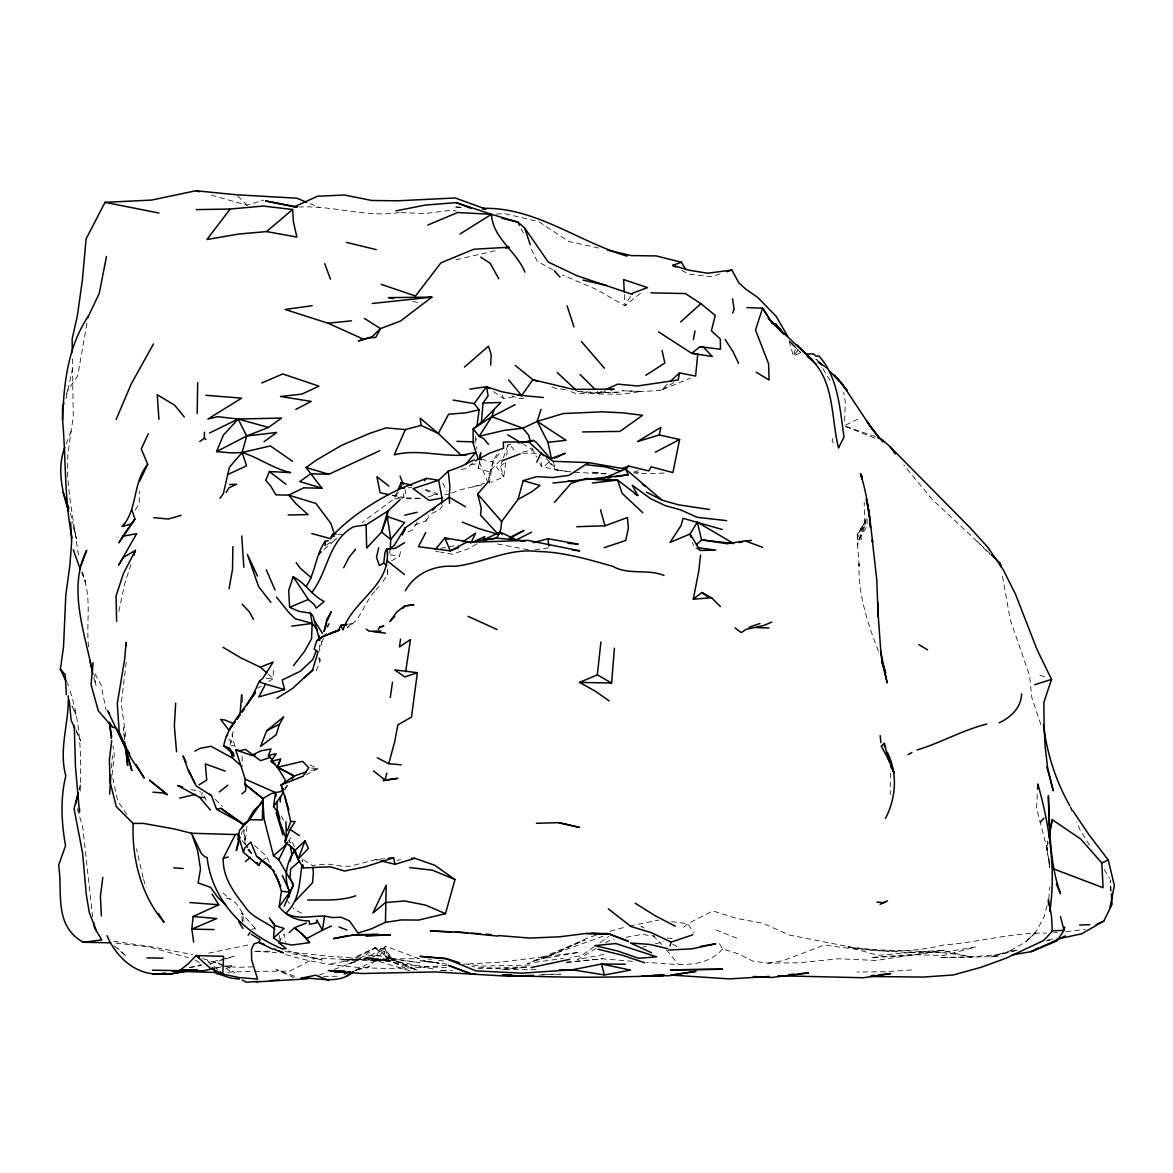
<?xml version="1.0" encoding="UTF-8"?>
<svg xmlns="http://www.w3.org/2000/svg" width="1173" height="1173" viewBox="0 0 1173 1173"><rect width="100%" height="100%" fill="white"/><g stroke="black" fill="none" stroke-linecap="round" stroke-linejoin="round"><path stroke-width="0.75" stroke-dasharray="5 3.75" d="M72.374 358.659L73.269 416.576L67.873 454.112L67.506 475.769L69.779 497.997L79.002 558.421M878.46 651.176C867.609 623.406 857.976 593.875 859.017 563.861L859.34 567.937L857.58 545.474L864.648 526.398L864.222 502.117M890.351 773.022L890.234 794.546M1110.274 890.894L1110.42 879.955L1111.242 892.11M243.046 921.45L243.178 914.412C239.175 907.477 234.204 897.653 224.791 898.239M80.189 791.203C81.465 756.174 80.746 721.043 68.899 687.539M867.228 518.965L866.979 526.266L858.724 539.888L857.228 534.14L865.85 520.959L864.648 526.398L857.228 534.14L857.58 545.474L857.126 539.14L858.9 532.571L865.747 520.475L864.648 526.398M500.431 460.271L489.097 471.854L489.508 483.056L492.748 461.869L497.631 452.719M1037.284 794.341L1036.58 808.153L1048.442 854.032M111.391 768.095L112.461 755.705M1047.665 840.924L1046.888 849.443L1049.776 867.448L1046.331 844.135L1046.888 849.443L1048.149 842.449M1048.779 899.09L1049.894 886.949M246.931 826.422L245.128 843.402L247.972 847.815M844.619 420.887L845.293 401.709L843.68 392.061M112.065 774.986L114.28 754.65L112.989 745.808M126.244 662.159L121.274 703.595L126.229 740.207M319.144 649.901L319.804 644.754L323.645 638.655M475.138 440.124L475.608 436.547M505.695 462.514L503.789 476.825L491.091 482.367M506.633 455.359L508.07 444.626L511.516 444.171M65.996 398.717L72.491 368.747M489.097 471.854L478.159 468.232L479.288 461.385M230.084 744.796L234.057 727.627M391.679 560.723L399.524 556.251L400.931 549.169M321.974 641.323L319.672 651.176M86.949 323.235L77.755 375.653L67.125 391.547L66.201 394.817M118.854 611.485L124.573 584.286L131.097 563.934M79.134 789.561L80.438 784.224L79.075 789.488M487.733 482.074L492.748 461.869L501.399 450.945M1047.049 905.6L1044.014 916.963L1036.565 930.937L1025.539 942.212L1037.123 931.186L1025.701 941.919L1009.645 950.995L1012.196 950.101L990.525 957.007L1018.281 949.837L998.252 954.631L969.69 957.007L939.881 957.476L1002.035 956.596M858.724 539.888L867.36 515.314M478.159 468.232L479.508 463.32L467.675 465.27M832.933 438.409L832.068 441.429L834.223 443.614M390.242 549.081L388.644 554.521L390.756 551.94M241.359 834.384L242.371 831.158M414.758 525.079L426.019 520.885L427.397 516.604M481.282 459.347L492.748 461.869L503.789 476.825L500.46 466.385L502.792 459.684M503.378 458.013L508.07 444.626L512.454 447.749L515.929 453.306M316.373 670.765L320.024 660.868L319.642 656.162M66.128 444.054L71.714 429.377M396.694 492.543L393.703 499.141L362.325 522.366M284.628 789.605L286.813 785.192M476.678 438.717L474.904 441.913L477.015 448.746M858.9 532.571L866.744 518.833M630.444 296.432L624.916 305.83L596.764 289.57L562.292 274.937M356.9 969.88L368.865 966.801L372.838 963.37L378.043 952.843L385.697 946.215L364.29 959.426L380.492 954.925L385.697 946.215L429.846 962.754M278.558 942.579L284.115 933.899L285.288 942.066M417.265 522.176L412.31 529.873L406.664 532.777M201.199 795.015L202.724 792.669M382.955 581.441L387.486 574.594L387.354 567.703M135.115 510.123L139.176 504.097L139.323 490.93M398.263 492.396L393.703 499.141L404.04 497.293L402.764 490.783M426.019 520.885L429.992 515.05M284.936 789.576L288.015 785.045M374.715 591.5C364.055 602.248 361.592 619.931 347.487 627.13M442.646 505.783L439.347 510.079L427.852 515.182M797.816 350.492L793.373 355.918L788.227 337.985M347.589 627.76L349.833 625.077L353.528 623.362L348.718 624.139M375.8 590.063L378.923 586.441M355.023 970.643C366.24 964.279 379.319 957.344 392.5 958.913L385.257 948.884L374.949 947.755C361.841 956.186 345.727 962.417 329.862 963.634M548.48 462.47L544.712 466.048L541.34 466.385L539.771 463.335M667.422 384.128L660.722 390.36L641.836 391.533L622.159 390.756L641.528 391.415L621.734 394.26L599.74 393.952L577.512 391.459L599.315 392.618L620.209 392.134L575.855 393.527L567.571 390.301M323.997 549.463L337.296 538.128M683.58 927.418L687.921 923.65L712.832 910.893L736.556 918.386L762.817 923.268L789.634 935.101L850.777 947.095L879.237 950.673L909.603 952.608L943.356 952.315L975.716 946.978L943.942 955.482L910.688 954.617L870.967 957.505L909.544 955.672L944.28 950.203L875.894 960.438L838.622 958.752L799.136 962.769L767.948 963.136L753.007 961.171L738.653 953.942L722.612 948.928L719.254 943.371M472.807 463.027L466.311 468.54L459.552 469.83M500.46 466.385L505.622 462.03M366.064 955.042L374.949 947.755L384.568 951.684L392.5 958.913L385.506 956.523L366.064 955.042L357.017 959.397L345.141 961.669M640.458 293.309L624.916 305.83L624.329 293.573M722.612 948.928C703.316 971.083 672.349 963.268 646.69 962.549M594.242 946.626L581.134 955.804L570.401 957.329M600.077 942.549L608.816 936.435M263.661 859.574L266.08 857.918M257.825 688.199L260.919 686.278M268.676 681.469L273.338 678.581L273.236 667.026M326.578 544.8L336.871 538.451M476.825 543.876L469.2 548.524L452.235 554.213L440.74 552.19M596.075 948.473L577.395 959.602L606.001 954.045M605.415 942.901L610.077 940.116L613.626 939.485M673.845 382.559L660.722 390.36L690.501 378.102M251.843 929.646L254.893 927.946L256.198 930.893M355.038 970.833L358.102 969.162L354.994 970.188M306.124 774.679L318.118 768.711L307.238 763.55M845.572 425.139L857.522 419.26M357.178 956.23L374.949 947.755L392.5 958.913M601.705 391.386L596.925 393.556L605.532 391.342M799.781 353.102L793.373 355.918L795.265 349.701L797.625 349.789L794.018 345.654M226.418 968.341L233.207 965.584L226.565 965.995M318.968 975.174L327.384 971.962M334.114 969.382L357.472 960.966L347.985 964.03L362.516 958.121L380.492 954.925M451.62 493.159L460.916 489.64L483.027 484.581M473.306 486.883L484.537 483.144M720.075 273.954L711.644 276.755L688.492 274.086L680.589 269.746M603.01 936.215L527.454 963.473L563.245 958.356M210.422 963.795L224.072 959.441M225.788 958.898L234.307 956.171L208.193 962.901M428.233 496.897L437.69 493.936L422.368 488.203M211.243 195.099L247.063 205.202L263.822 200.07M633.772 472.103L638.962 470.505M595.972 935.306L588.934 937.33L542.82 958.693L532.454 961.347L584.946 939.925L542.82 958.693L579.242 952.315L500.358 962.168L463.071 964.206M610.033 931.259L626.705 926.685M216.756 968.004L221.624 966.655L216.404 967.784M642.848 947.036L646.352 946.142M655.135 943.884L663.918 941.64M189.469 967.578L201.389 964.602M495.079 250.743L454.713 260.069M311.168 770.426L318.118 768.711L308.69 767.729M356.592 969.822L368.865 966.801M1047.724 940.042L1056.536 937.989M208.721 953.136L248.969 944.764M629.622 925.996L658.83 920.072M522.703 451.957L532.865 449.919L523.451 444.244M440.769 548.348L458.335 545.064M189.513 967.681L201.712 965.423M626.045 937.271L642.012 934.412L654.622 936.171M1046.14 940.995L1049.718 940.365M767.948 963.136L782.875 960.746L824.56 944.939C864.017 951.01 904.486 954.939 943.664 944.954C978.223 942.579 1011.742 932.388 1046.565 933.151M493.554 391.621L503.437 398.497L513.363 396.914M534.903 549.858L548.993 547.806M397.002 860.278L400.638 859.765M633.625 472.998L640.341 472.074M1066.125 931.626L1085.289 929.441M566.676 962.564L602.336 958.766L632.496 961.332M384.612 858.695L375.639 859.618L350.184 866.217L342.956 866.304L326.783 863.958L312.458 865.557L302.062 858.871L302.223 861.598M566.192 962.139L602.336 958.766M502.22 969.426L527.498 967.182L501.267 969.294M408.189 487.777L411.782 487.499M911.524 969.939L884.589 971.772L857.008 972.006M399.26 212.562C365.741 217.797 333.073 205.231 299.379 207.034M374.964 961.083L396.43 959.734L419.611 962.666L388.571 958.18L374.949 947.755M446.84 965.218C392.618 970.526 337.589 970.335 285.039 954.411M664.138 473.13L635.751 473.789M227.709 972.168L252.738 971.391M1053.794 932.784L1057.416 932.608M538.979 975.086L560.591 974.147L538.803 974.484M523.964 398.307L518.671 398.512L512.337 396.005M477.763 968.707L527.439 966.743M253.163 966.816L237.694 967.329L223.251 966.2M496.223 213.985L505.006 213.721L538.744 221.653L568.758 241.447L599.095 248.148M419.993 498.466L404.186 498.862L392.178 495.417M230.978 745.735L234.6 745.647L236.477 748.315M530.079 965.012L481.56 966.127L465.446 963.942M323.367 976.347L340.815 976.215M441.62 970.394L452.338 970.394M522.747 453.233L534.697 453.115L537.85 454.259M254.512 971.376L289.878 971.068L314.804 958.224L347.047 959.294L418.805 958.664M266.183 678.595L273.338 678.581L268.148 674.02M437.734 494.346L434.127 494.346L422.001 488.408M444.919 494.346L448.511 494.332M269.922 951.244L253.529 951.2L276.476 952.535M535.973 969.66L510.504 969.587L471.781 966.625M440.505 970.364L447.749 970.452M605.913 473.892L573.978 472.264M420.11 498.276L406.532 497.88L405.14 489.669M401.005 212.621L425.33 213.501L451.121 210.216L456.282 211.008M446.532 967.637L423.365 966.699L388.571 959.763L330.727 956.42L284.321 951.567M461.224 207.269L453.995 206.917L461.092 207.416M409.304 970.584L367.794 958.106L388.659 959.939L409.436 970.306M379.172 859.941L375.639 859.618L379.158 860.469M337.809 534.272L342.765 534.815M113.634 941.274L150.701 946.626L192.768 954.587M606.089 473.76L591.177 472.03L605.503 473.819M115.966 943.077L149.514 947.095L188.369 957.696M671.557 921.641L687.921 923.65L693.566 932.975M367.794 958.106L434.538 969.118M427.837 958.854L431.415 959.338M438.585 960.306L445.74 961.274M667.232 937.931L674.446 938.943M565.533 389.744L555.254 388.263L548.847 385.814M497.572 544.008L529.61 549.961M390.198 554.77L399.524 556.251M412.779 301.564L421.459 302.971M392.149 495.226L404.04 497.293M447.104 964.162L420.33 960.804L439.332 963.253L423.864 960.35M435.813 551.325L439.098 551.911M292.737 953.693L322.062 960.027L288.045 950.907M224.014 965.306L202.665 958.488M191.067 789.341L201.052 792.2M845.792 426.429L875.908 436.811M415.271 969.485L388.439 960.834L357.017 959.397L341.299 959.895L388.439 960.834L385.506 956.523L384.568 951.684M294.628 976.288L275.992 969.558L293.91 977.564M1039.938 675.149L1046.565 677.554M416.958 970.027L385.506 956.523L415.301 969.323M225.597 965.936L228.75 967.182L234.952 973.253M715.838 929.881L737.714 938.591M845.733 426.547L875.645 438.526M309.995 203.662L319.936 207.768M301.52 913.063L294.863 909.911L292.957 907.873M700.12 550.489L693.859 547.175L692.437 542.249M552.908 269.819L537.263 261.3L530.005 246.609M644.168 928.019L641.001 926.23L643.684 928.312M672.657 944.192L677.393 946.89M195.158 960.071L199.835 962.784M217.694 962.813L221.858 965.35M817.904 362.34L825.059 367.31M818.358 362.193L823.901 366.137M226.008 968.224L232.899 973.267M653.097 935.658L661.763 944.353M818.314 362.252L825 367.516M824.179 366.196L827.727 369.026M242.312 921.655L241.594 913.137L243.178 914.412M820.338 362.882L826.701 368.073L815.88 359.246L825.469 367.779M222.899 892.946L230.099 899.017M114.045 945.673L126.464 956.332L117.505 948.165M217.709 969.616L207.621 960.658L210.539 964.895M797.259 349.466L802.244 353.938L799.927 351.724M254.585 845.513L265.978 855.806L269.35 861.994M989.924 553.436L932.095 499.302L903.782 465.065M819.854 362.633L825.044 367.384M792.787 344.363L788.388 340.126L796.291 348.249M215.187 799.253L222.518 806.35M597.277 391.518L599.74 393.952M237.679 195.95L247.063 205.202M254.893 927.946L241.594 913.137M546.046 458.291L549.829 462.206M551.09 463.511L557.38 470.021L570.606 471.898L555.562 469.786L548.847 462.074M247.738 849.985L252.723 855.161M288.441 840.498L290.86 843.02M977.182 541.193L989.733 554.36M790.998 343.19L794.766 347.223M792.493 344.056L797.625 349.789M228.706 739.034L234.6 745.647L232.078 734.283M666.396 949.925L677.979 963.825M242.312 840.586L247.518 847.874M248.559 849.325L251.682 853.709M287.62 901.011L289.408 903.533M126.992 814.517L117.784 801.115L112.828 778.461M822.816 368.718L831.554 382.853M248.925 849.281L251.77 853.695M817.185 359.876L821.862 367.281M1089.512 845.278L1080.084 830.015L1076.697 821.877M1104.16 869.457L1109.526 878.46M95.042 673.786L101.039 684.827L106.171 710.325M442.661 482.968L446.84 491.091M531.926 448.027L536.633 457.206M318.543 657.892L320.024 660.868L319.379 657.848M294.467 846.774L290.244 837.537M521.135 228.662L523.554 233.559M71.934 706.117L75.893 714.313L72.198 706.483M76.289 731.453L80.688 741.043L74.896 727.069M281.388 815.924L284.702 823.226M204.131 795.837L206.243 800.572M479.39 461.971L487.044 480.402M81.699 572.703C92.638 596.265 85.702 623.127 88.649 648.009M385.257 948.884L388.571 958.18M82.286 572.087L85.717 582.409L82.213 572.497M502.337 395.052L503.437 398.497M77.183 808.725L82.726 826.892L92.608 916.67M143.561 879.222L146.112 887.8M860.176 534.58L862.14 541.266M73.122 526.794L76.656 538.818L73.356 525.123M67.535 682.789L68.445 685.956M1040.891 724.606L1031.8 697.495L1029.586 675.545L1010.29 619.843L1002.006 573.626M553.231 461.312L555.562 469.786L557.38 470.021L541.34 466.385L541.134 458.071M143.121 877.595L136.464 848.783M93.811 677.569L95.995 685.882L94.661 675.12M70.483 513.144L72.946 523.422M279.35 935.658L280.64 942.711M289.13 838.944L289.687 842.405M302.062 858.871L302.473 861.891M124.749 739.62L123.312 727.612L124.177 736.468M243.544 829.604L245.128 843.402L244.263 829.619M387.149 570.958L387.486 574.594M1049.19 859.164L1049.864 867.844M242.151 756.336L242.181 766.907M909.603 952.608L877.888 955.35L847.874 946.89C889.119 953.092 931.333 948.063 972.153 957.256L941.523 950.247L909.603 952.608"/><path stroke-width="1.5" d="M325.112 545.709L325.141 541.281L328.279 540.782M111.699 740.618L109.412 759.649L109.983 781.57L116.274 806.569L133.136 823.446C131.772 858.357 141.009 895.292 164 922.213L158.267 913.254M197.181 413.541L197.709 382.618M199.747 441.561L204.337 438.262L204.439 432.221M232.884 546.618L232.503 569.374L229.058 588.773M253.133 754.62L261.227 750.72L271.007 748.975L268.441 755.368L270.127 757.421L260.553 760.69L245.538 749.474L240.172 750.647L235.744 749.914L245.23 779.224L244.849 784.121L262.781 798.388L262.444 819.942L249.585 819.692L239.585 830.205L237.767 839.619M411.855 485.226L401.166 482.66L401.005 488.349C375.287 500.636 350.742 516.223 331.153 537.117L334.452 535.973M609.212 700.926L595.298 691.161L579.506 682.407L611.602 683.023L614.432 648.244M79.573 808.637L79.456 812.127L75.468 766.761L74.251 725.53M293.206 576.764L308.338 599.462L314.232 604.564L316.285 608.083L324.159 601.456C311.637 595.371 305.464 582.996 293.206 576.764L288.69 590.386L289.614 607.291L299.027 611.382L310.39 613.098L312.165 623.45L311.549 638.772L304.452 651.484L293.558 665.56M71.993 537.938C64.266 499.111 66.084 459.435 62.58 420.213C63.709 384.275 67.697 346.636 88.4 316.109L87.682 317.663L99.25 293.426L106.464 256.506M490.71 365.126L491.194 354.539L488.452 346.167L464.508 367.076M264.336 944.47L258.793 942.344L253.969 943.825L251.433 949.412L251.652 959.895L257.576 979.074L239.116 977.549L222.767 974.089L223.588 956.332L196.052 955.57L188.296 963.722L179.542 970.628L152.402 970.188M390.242 549.081L390.741 539.536L387.295 516.516L387.852 511.061L400.14 499.61M1037.562 789.165L1037.826 783.989C1049.424 825.044 1056.067 868.738 1049.879 911.524M175.671 703.17L174.352 726.058L176.537 751.79M109.632 794.062L110.878 775.089M700.574 555.093L698.653 571.735L693.272 599.139L711.63 597.819L720.354 606.5M68.327 695.882C69.134 722.876 58.474 749.224 65.82 775.866C60.16 798.857 61.451 822.625 65.541 845.748L58.65 865.161C62.887 893.166 53.328 925.189 83.166 942.242L110.555 942.799M289.144 932.623L294.584 927.696L306.857 938.473L309.525 942.637L291.901 945.042L280.64 942.711L273.573 937.975L274.497 925.438L269.291 917.843M280.2 802.024L280.611 796.716L283.074 792.493M240.142 713.228L241.638 694.724L242.034 701.659M481.282 459.347L477.998 458.628L473.144 443.321L473.159 428.907L481.399 422.353L483.041 403.028L488.071 395.814L486.487 386.709L469.83 389.128M441.503 504.009L442.045 498.026L438.599 480.256L448.189 471.209L460.886 466.531L474.244 459.801M93.078 662.569L91.069 684.739L98.341 710.867L112.183 726.82L116.831 728.638M284.702 782.846L285.01 779.546L277.297 766.937L271.11 761.233L276.198 753.784L268.441 755.368L272.781 760.778M659.211 434.963L660.883 427.339L637.438 441.605L659.211 434.963L679.592 439.508L672.921 472.587L651.088 466.795L648.757 470.916L628.552 466.048L626.265 469.229L588.553 462.602L569.081 475.373L552.571 477.528L536.721 476.634L523.231 480.622L518.011 499.434L501.633 521.501L500.886 529.096L498.408 534.507L477.91 528.275L462.309 522.146M212.064 894.163L218.779 904.764L193.12 916.494L191.829 929.104L193.648 942.139M417.368 672.686L404.817 676.938L394.685 669.9L417.368 672.686L411.488 717.055L397.852 724.914L394.583 742.201L388.732 763.696L377.266 757.773M479.904 459.831L480.71 452.837L479.566 459.669M378.644 547.747L376.518 557.351L379.319 565.533L383.732 563.069L385.023 552.248L386.899 548.861L395.272 548.392L404.612 542.615M392.471 682.187L390.286 697.466M579.506 682.407L597.336 674.871L600.884 642.027M102.799 877.404L100.409 896.436L101.362 915.893M405.667 671.733L410.477 639.549L399.465 646.909L400.536 639.124M477.015 425.828L479.127 409.758L474.2 403.644L453.145 400.081M66.055 681.425L60.366 669.182L63.533 646.866L65.805 594.858L69.837 565.841L71.656 541.735L70.629 522.132M411.518 858.24L414.817 858.299L434.611 865.219L454.977 879.501L445.491 913.664L418.6 920.072L401.371 919.925L385.462 922.359L371.049 928.957L358.014 933.019L349.437 920.849L340.947 917.227L332.399 917.55L324.584 916.113L322.428 930.145L306.857 938.473M277.546 811.98L273.529 806.555L275.596 792.567L280.831 791.57L283.279 789.048M331.402 926.04L322.428 930.145L316.798 920.043L316.402 922.975L309.569 924.221L309.173 920.908C297.414 921.069 286.315 916.157 279.145 906.714L281.461 891.216L277.898 880.263L280.714 886.275M302.018 864.677C299.35 881.715 299.98 900.952 285.64 913.239C297.605 920.131 311.607 915.717 324.584 916.113M658.537 331.871L691.718 353.322L697.774 353.865L695.604 376.078L679.49 372.911L678.229 379.964L637.555 385.976L617.672 384.143L604.901 389.935M1049.102 837.199L1052.269 819.707L1080.714 839.032L1101.799 862.903L1103.089 887.726L1053.119 868.709M693.375 339.452L695.003 330.991M404.436 531.457L405.125 527.909L449.23 497.191L449.875 485.871L448.189 471.209M1110.039 907.301L1114.35 885.483L1108.28 860.058L1088.72 834.414L1072.694 810.484M414.817 858.299L395.022 864.296L393.6 857.771L364.29 867.052L344.495 871.055L330.302 866.803L303.279 867.947L298.074 859.164L295.156 850.176L284.951 841.759L286.329 834.912L285.933 821.862M288.822 897.404L289.878 892.125L293.397 884.97L289.966 877.565L290.684 868.988L299.54 861.114M1021.595 693.844C1021.258 707.51 1010.935 717.319 999.161 722.832M1064.761 926.963L1064.043 930.336L1056.888 940.966L1031.36 951.626L1012.387 954.837M238.691 840.073L236.286 850.498L238.823 842.449M324.071 631.367L326.739 619.813L331.329 611.69L327.194 620.81M551.618 459.669L547.982 442.353L537.205 421.4L541.002 409.333M306.417 586.016C315.522 572.497 315.552 554.902 325.141 541.281M75.673 803.769L77.843 794.883M1049.292 831.921L1052.269 819.707M78.166 792.992L74.06 808.769L82.609 853.24L86.318 895.072L89.353 912.726L96.054 929.852M262.781 798.388L264.086 819.047L273.485 855.762L278.719 859.677L293.397 884.97L284.291 906.157M386.855 773.066L385.023 780.016L383.263 780.705L397.808 778.344L385.023 780.016L373.557 770.94M205.788 395.286L241.623 398.146L207.929 419.04L217.635 416.708L238.178 419.025L246.682 435.989L242.137 452.455L229.424 467.235L223.339 493.716L219.967 498.32M233.882 754.371L223.72 745.911C227.562 724.547 244.82 709.87 255.391 691.923M324.276 631.191L326.71 622.54M261.227 861.217L258.749 865.41L243.427 852.346L244.6 848.167L250.802 842.082L256.55 856.173L274.409 871.29M289.98 861.451L291.945 854.53L294.702 850.557L289.364 844.985M63.87 402.999L62.477 407.911L62.58 420.213M670.003 945.981L671.132 942.08L692.906 934.764M279.438 724.21L276.212 734.723L260.538 746.453L266.667 730.808L283.749 716.776L279.438 724.21L266.667 730.808M131.948 509.962L134.91 519.111L131.215 523.979L122.373 526.457C138.077 508.481 132.432 482.719 147.725 464.332L141.273 448.951L148.282 433.805M298.074 859.164L308.411 848.402L305.024 840.894L298.074 859.164L293.851 850M133.825 555.445L135.452 550.357L123.693 557.219L118.62 565.107L136.655 533.7L122.754 536.222L118.942 542.835L134.91 519.111L122.754 536.222M335.038 631.353L322.399 636.866L316.754 640.839L314.115 648.992L318.074 651.807L312.648 669.783L292.634 688.404L276.872 698.316M488.452 444.42L483.745 438.643L479.127 436.297L491.81 416.694L493.936 410.095M877.448 437.485L882.067 439.523L890.263 446.928L969.998 527.674L987.563 546.985L1003.003 569.316L1015.495 594.212L1037.049 649.593L1051.536 679.358L1043.838 702.539L1044.058 724.371L1045.07 745.999L1047.665 767.963L1053.266 790.778L1046.829 766.643M287.488 830.616L290.728 821.467L284.819 795.954M386.899 548.861C392.237 585.004 353.41 599.315 342.971 629.945L340.713 625.444L347.12 624.403M81.186 565.269L86.714 550.298C67.154 588.846 85.482 634.622 92.931 674.24M64.882 447.309C56.832 467.778 61.993 491.091 68.606 511.325M274.966 763.476L271.11 761.233L280.508 759.166L277.385 767.303L294.188 776.013L306.402 771.893M402.427 534.947L405.125 527.909L394.143 545.489L388.937 549.36M116.142 419.523L131.112 384.172L153.516 343.894M316.182 651.015L312.81 659.519L300.464 671.191L282.165 680.003L284.555 689.548L258.764 696.953L265.582 684.138L284.555 689.548M216.58 451.605L223.383 435.11L238.178 419.025L281.593 418.072L268.47 427.441L246.682 435.989L216.58 451.605L231.755 452.939L242.137 452.455L270.435 445.931L292.444 461.253M288.881 809.971L281.08 784.986L303.133 776.159L308.69 767.729L302.59 761.336L277.385 767.303L280.508 759.166M284.951 841.759L290.054 829.414L295.156 821.54L290.728 821.467M227.489 474.64L246.579 465.842L242.137 452.455C259.101 457.778 273.294 468.701 290.64 472.616L269.409 471.517L265.728 480.402L270.347 485.519L275.919 494.859L288.749 495.123L315.889 503.466L330.801 523.334L333.88 532.234M885.454 818.417C896.128 797.875 897.902 773.242 887.228 752.274L888.811 760.837M732.641 313.03L734.151 309.525L732.582 298.822M465.446 464.493L475.798 452.441L461.238 455.359L438.306 433.453L421.034 425.418L405.33 429.582L394.289 454.831C418.262 448.629 442.324 457.294 466.443 454.904M425.784 532.513L418.424 546.662L450.285 550.885L458.54 547.63M397.427 490.901L401.166 482.66M470.71 543.128L475.71 533.085L462.778 541.794M223.061 647.291L240.832 657.877L260.377 667.188L273.192 662.071L262.605 678.595L259.57 680.912L253.192 694.504L246.697 705.076L255.04 692.422M536.735 462.089L541.002 453.071L528.788 441.898L503.334 442.06L503.554 448.218L489.39 453.277L475.402 460.828M139.675 481.018L147.725 464.332M1058.662 938.767L1081.785 933.767L1103.808 921.069L1112.063 904.28L1111.359 893.855M331.153 537.117L332.839 533.73L336.152 534.082M278.719 859.677L287.532 842.126M274.863 929.251C265.289 920.893 251.623 917.667 244.614 906.128C233.808 892.184 222.386 876.891 223.266 858.269L235.304 834.56L238.456 833.886M343.689 567.747L348.806 557.718L355.536 549.228M294.702 850.557C286.271 862.522 283.162 878.665 289.878 892.125L279.145 906.714M696.439 544.741L701.601 539.873L733.638 543.539L697.319 522.176L690.076 534.023L670.076 542.41L681.088 525.489L683.067 518.305L722.275 529.507M306.681 202.299L296.74 198.193L236.506 194.791L195.906 190.759L151.522 200.084L105.027 202.343L86.098 238.925L82.359 280.23L77.359 315.904L72.154 338.88L72.286 351.944M135.452 550.357L123.356 573.656L116.039 596.089L116.64 621.411M327.355 626.925L328.983 623.831M248.221 819.942L253.808 810.558L261.33 803.578M253.383 695.868L255.157 692.803M311.695 592.629C328.103 571.706 328.455 540.46 353.586 526.736L366.108 524.888L387.852 511.061L381.621 532.102L366.65 548.04L366.108 524.888M226.213 492.411L228.984 487.777L236.55 484.273L229.659 484.464M273.529 806.555L280.611 796.716M286.417 843.196L284.614 846.041L273.485 855.762M248.148 935.204L249.996 932.432M249.585 819.692L262.781 799.957M292.121 779.019L294.188 776.013L277.297 766.937M241.506 827.903L243.134 825.601M474.2 403.644L486.487 386.709L501.238 391.591L521.633 395.609L532.85 379.685L573.142 389.377L614.124 389.128L610.693 390.023M234.923 721.894L229.849 728.888L234.805 721.981M236.961 719.108L240.01 714.914L236.887 719.152M230.157 209.043L206.961 239.512L238.779 234.043L266.564 231.58L296.886 237.078L293.455 222.034L292.605 209.483L263.104 206.052L230.157 209.043L196.316 209.615M242.195 712.04L244.38 709.181M405.374 590.781C414.802 573.304 435.11 564.814 454.376 566.339C482.514 563.509 508.305 547.776 537.322 551.486C563.084 551.882 588.04 559.374 612.673 566.28C628.464 575.386 647.423 568.641 663.991 575.459M122.373 526.457L124.514 523.803M435.491 549.331L444.846 537.938L471.751 542.425M424.333 480.798L426.473 478.349L438.599 480.256L413.087 488.642L429.171 500.46L442.045 498.026M498.408 534.507L480.563 515.196L481.194 508.041L477.616 494.009L488.848 481.135M554.404 502.455L571.119 483.335L585.972 478.467L617.555 480.05L637.775 495.446L632.291 485.255L650.487 498.598L665.516 505.724L680.545 509.844L697.246 517.322L726.659 520.636M378.219 629.314L380.36 626.881L383.894 626.059L379.334 627.247L380.36 626.881M226.345 736.38L227.621 734.987M1040.29 822.141L1043.941 818.153M394.729 616.382L389.949 621.514L396.503 612.277L404.626 605.913L413.849 604.711L406.987 605.737M432.588 510.24L434.948 507.762M481.399 422.353L500.856 402.486L483.041 403.028M295.317 900.923L312.546 882.741L313.411 872.169L312.692 867.214M402.94 608.23L405.272 606.001M295.156 850.176L305.024 840.894M888.166 758.726L884.339 743.315L881.246 746.204L888.166 758.726L894.163 772.86L890.732 766.541M670.106 381.636L679.49 372.911M318.719 554.316L321.358 551.882M680.575 322.003L700.897 303.631L715.266 315.464L711.395 330.845L720.295 338.997L720.501 349.246L700.002 346.709L691.718 353.322L712.319 356.519L703.008 346.665L700.002 346.709M273.573 937.975L284.145 928.43L274.497 925.438M245.45 861.569L250.304 857.302M303.866 678.185L313.015 670.208M219.351 791.907L227.855 785.192M266.564 231.58L292.605 209.483M241.873 793.828L245.318 791.13L245.993 788.505L244.849 784.121L262.708 798.666L271.227 793.637L275.596 792.567L276.066 796.174M693.272 599.139L701.909 592.482L711.63 597.819M393.703 298.47L388.512 297.619L431.884 297.136L400.448 321.079L380.477 328.601L372.281 336.548L364.055 339.466L328 323.22L285.156 309.467L312.179 305.713M263.984 441.766L276.696 432.456L246.682 435.989M288.147 514.976L308.03 514.61L295.992 503.774L288.749 495.123L303.572 487.836L321.988 488.247L306.05 467.514L316.739 459.875L341.49 445.403L369.73 433.35L386.093 427.881L405.33 429.582M316.754 640.839L326.519 634.08M247.474 821.32L242.958 824.443L220.92 808.329L216.594 809.326L211.521 795.705L208.955 793.593M294.188 776.013L281.08 784.986L283.192 789.561M515.152 404.656L491.81 416.694L473.159 428.907L479.127 436.297L504.141 430.359L522.835 428.218L537.205 421.4L563.304 413.541L602.379 411.826L622.335 412.808L642.599 415.286L620.004 431.4L582.688 431.943M645.81 375.301L664.871 363.029L662.027 350.507M346.182 976.244L353.557 971.581C338.293 985.1 319.056 977.329 301.182 978.209L315.713 975.203L328.748 980.511M459.992 234.013L491.458 214.307L517.909 222.137L524.624 227.914L548.29 262.107L577.336 275.875L632.364 294.364M907.902 754.767L911.89 752.45M510.123 538.246L523.964 530.475L509.199 537.703M518.011 499.434L531.354 492.015L540.02 485.505L523.231 480.622M1037.665 948.151L1031.36 951.626L1065.333 935.922M194.909 751.101L200.128 748.345L210.993 746.263L232.518 758.051L239.761 764.693M655.414 452.162L679.592 439.508M295.86 409.392L311.212 401.415L280.494 396.503L301.96 394.099L318.895 386.137L282.752 373.952L261.828 382.941M531.604 532.175L516.472 539.873L496.531 538.158L477.792 540.694M198.999 784.913L206.727 780.06L205.334 763.902L225.245 771.116M882.697 903.107L887.565 900.791M880.117 904.354L885.175 901.876M209.527 432.998L238.178 419.025L268.47 427.441M554.624 458.247L565.137 453.262L550.489 458.834L536.296 442.338L533.524 440.432L518.246 442.939M322.399 636.866L339.686 629.754M472.264 542.41L484.772 536.589L482.924 540.167L486.458 540.035M296.446 206.771L265.553 200.95L294.247 206.859L317.531 196.243L344.334 195.011L371.9 200.495L397.764 200.803L455.212 197.973L485.974 209.175L482.411 208.926M1096.095 924.559L1103.808 921.069M321.988 488.247L299.76 481.575L310.772 473.775L328.836 474.273L379.803 450.696M328.748 634.388L339.466 629.696M1101.799 862.903L1108.28 860.058M771.775 622.071L764.21 625.326L745.852 629.461L741.336 632.599L735.046 627.936M604.095 478.1L625.546 469.009L662.012 500.153L678.361 504.801L709.372 509.478M427.852 225.04L457.661 212.504L491.458 214.307C492.704 238.324 516.472 250.963 524.903 272.151M289.614 607.291L308.338 599.462M1051.536 679.358L1034.733 684.724M501.839 460.857L520.299 453.834M622.159 468.467L628.552 466.048M306.344 923.019L294.584 927.696L301.754 933.679L309.525 942.637M917.007 749.987C940.878 742.846 962.608 730.046 986.845 724.034M632.291 293.309L647.511 287.62L623.669 279.555L624.256 291.813M576.749 526.706L604.989 525.797L627.408 517.572L628.405 527.762L625.766 540.474L604.139 547.688M675.839 267.136L672.672 265.391L681.454 262.253L685.853 269.658M426.473 478.349L401.005 488.349L404.597 488.071M749.034 627.232L759.869 623.523M350.346 971.743L344.144 973.81L350.522 971.845M726.82 271.711L731.879 270.039L738.785 282.766L745.515 288.954L757.875 297.546L776.174 316.387L787.757 336.358M533.524 440.432L521.882 442.808M355.8 895.761C340.39 901.26 323.748 899.691 307.649 900.072M181.111 515.328L168.369 519.009L153.751 517.674M533.114 542.615L548.04 538.73L578.186 544.125L567.849 543.26M333.132 632.32L338.132 631.045L340.713 625.444L346.182 625.224M362.633 339.833L358.395 340.918L368.777 337.897L375.712 337.413L380.477 328.601L364.378 318.382M505.71 248.104L509.258 247.224L473.833 249.233L440.931 262.825L415.521 296.007L381.196 284.35M255.127 754.899L252.283 755.603L235.744 749.914M223.266 858.269L228.266 857.038M404.714 515.196L417.104 512.293M179.674 798.095L195.627 794.341M479.127 409.758L465.505 412.896L448.614 414.201L438.306 433.453L420.213 418.218L421.034 425.418M171.918 970.965L196.947 969.895L190.803 969.895L182.519 970.13L202.709 970.951L214.688 968.18M348.616 935.438L333.425 938.649L356.416 934.573L378.146 934.485L351.739 935.086M531.134 967.549L569.755 959.338M395.873 210.891L424.978 205.114L456.224 202.636L491.458 214.307M559.609 969.734L572.351 969.778L604.418 974.939L630.59 970.086L601.441 964.045L572.351 969.778L521.941 973.15L476.018 970.907L446.458 958.81L419.993 956.362L445.755 958.414L459.64 962.798M738.99 542.586L742.553 541.941M746.116 541.31L751.468 540.342M700.472 946.406L715.706 943.766L692.319 948.781L668.669 950.086M607.614 477.983L611.06 477.455M614.491 476.912L628.273 474.772L625.546 469.009M372.237 303.484L431.884 297.136M731.879 270.039L707.642 273.221L689.225 270.245L672.672 265.391M552.982 483.056L628.273 474.772M291.725 626.133L312.165 623.45L317.326 629.696M204.791 797.508L199.674 797.376L177.753 785.543L182.739 786.966M83.166 942.242L101.802 939.925L94.632 928.078L93.767 923.195M592.336 483.071L617.555 480.05L622.13 493.349L642.804 512.718M547.982 442.353L566.075 440.271L537.205 421.4M388.204 858.313L393.6 857.771M871.158 975.672L874.721 975.306M878.284 974.924L890.762 973.634L863.431 977.754L778.007 975.716M328 323.22L351.519 320.83M133.136 823.446L143.37 823.373L174.513 829.003L191.507 833.255L235.304 834.56M366.196 629.139L369.29 631.279L380.961 631.03M165.129 972.96C139.191 978.546 116.479 958.312 107.036 935.658M175.745 972.065L179.293 971.757M182.827 971.449L216.257 972.476M788.799 974.602L794.18 974.162M797.772 973.854L808.534 972.96L771.277 977.505L753.33 976.493M345.067 971.112L334.408 971.874L343.454 971.611M258.793 981.376L246.55 982.241L242.166 980.115M664.138 975.379C610.327 977.974 556.31 977.739 502.484 975.042L511.575 974.91M769.517 976.435L729.401 978.898L670.985 975.071L696.014 971.347L668.918 975.775L653.346 975.364M270.333 980.525L279.189 979.998M255.978 981.904L307.311 978.883M662.393 975.364L641.939 975.995L664.329 975.335M533.568 975.32L510.152 976.347L435.198 971.933L361.973 973.517L328.616 970.526L343.586 971.464M658.449 975.628L663.815 975.393M179.542 970.628L196.947 969.895M1051.433 930.805L1064.043 930.336L1060.495 916.656M568.231 481.062L573.568 480.871M558.627 822.64L579.125 827.302L558.627 822.64L536.428 823.299M147.006 957.901L163.003 958.15M1079.615 925.013L1089.761 924.691M275.288 949.03L272.561 949.074L258.793 942.344L260.127 939.764L251.286 934.28M474.992 973.986L471.443 974.03L448.599 965.452L471.443 974.03L474.581 974.045M600.855 478.789L584.653 478.951L588.142 479.185M805.499 353.997L813.446 353.953L816.1 356.211L818.93 355.947C838.475 377.515 839.824 409.421 844.032 436.986L838.548 447.983C830.719 417.295 835.088 377.647 807.273 356.196L816.056 364.129M625.356 964.206L601.441 964.045L604.418 974.939M650.883 292.854L685.369 293.558L700.897 303.631M870.996 976.508L923.547 977.065L953.356 974.954L981.39 967.212L1006.141 958.165L1043.471 940.629L1052.386 931.157L1051.477 915.966L1048.398 899.75L1048.53 904.823M182.519 970.13L196.331 970.335M214.087 929.573L191.829 929.104L216.726 918.547L193.12 916.494M756.306 627.584L768.901 627.966M456.884 441.356L473.1 441.854M586.427 933.444L609.916 934.207L627.731 940.893M373.205 631.734L385.506 633.141M294.247 206.859L297.663 206.976M746.922 307.59L762.611 308.191L772.406 323.513L762.611 308.191L755.5 330.009L768.579 363.718L769.092 380.052L756.292 372.222M451.722 931.831L430.271 930.966L461.81 932.462L497.777 936.113M455.3 931.978L467.866 932.814M594.96 479.552L608.596 480.27M591.705 933.121L609.916 934.207L608.699 933.811M280.64 942.711L278.558 942.579L286.227 948.605L282.502 948.957C244.072 933.107 211.858 900.336 207.122 857.478L204.791 856.803L201.389 853.548L191.507 833.255L197.636 850.542L200.51 868.958L198.105 882.917L210.568 887.36L217.709 897.213L225.876 905.072M173.736 867.859L183.091 868.504M152.93 792.186L162.754 792.933L167.343 794.62L149.558 780.265L167.343 794.62M189.879 902.536L218.779 904.764M471.458 933.107L480.461 933.811M485.857 934.221L491.252 934.646M498.466 935.555L529.829 938.063L559.638 936.816L584.843 933.605L607.629 933.547L628.523 941.552M388.732 763.696L401.195 764.825M876.891 902.081L881.803 902.521M518.143 395.184L543.348 397.5M482.909 208.325C535.768 207.137 578.274 241.858 627.13 256.139M199.527 970.643L202.709 970.951M572.483 550.137L579.711 550.855L527.835 540.357L466.238 542.425L450.285 550.885L444.846 537.938L448.247 539.243M281.461 891.216L289.878 892.125L282.297 875.469M409.641 867.58L432.441 870.19L454.977 879.501M212.489 967.725L216.404 973.37L222.767 974.089L220.245 971.86M239.439 979.118L230.817 978.033L216.404 973.37M697.231 547.63L715.794 550.108L700.12 550.489L690.076 534.023L691.014 537.307M524.903 541.369L516.472 539.873L500.211 532.102L482.924 540.167L496.531 538.158L500.211 532.102L502.117 534.507M105.027 202.343L158.942 213.046M388.732 494.566L380.111 492.748L376.914 476.678L388.908 486.106M582.996 280.098L606.529 285.464M607.629 250.113L631.294 255.582L656.381 255.934L681.454 262.253M667.892 948.693L649.71 944.441L630.458 943.019L651.499 952.696M502.015 218.339L517.909 222.137L519.522 225.392M380.917 860.894L395.022 864.296M346.548 242.43L376.181 249.6M597.922 949.192L622.716 955.335L644.651 962.754M311.798 533.539L331.05 538.818M312.165 623.45L295.112 618.684L288.969 612.702L276.505 597.042M195.906 190.759L199.307 191.727M620.546 471.135L605.444 466.869L586.632 464.801L588.553 462.602L553.231 461.312L541.002 453.071L543.524 455.681M306.05 467.514L328.836 474.273M265.582 684.138L259.907 682.129L259.57 680.912M491.81 416.694L522.835 428.218L528.598 435.11L530.489 441.693M762.553 547.322L745.134 540.826L727.245 543.729L701.601 539.873L697.319 522.176M275.244 949.763L283.279 952.813L279.453 951.098M537.645 381.533L532.85 379.685L515.24 365.419M456.224 202.636L471.223 208.471M223.72 745.911L228.926 747.949L233.075 752.934M339.07 926.963L346.915 930.057M233.398 723.594L225.143 720.075L220.656 719.445L228.97 730.236M445.491 913.664L425.799 905.189L404.788 900.967L385.433 902.55L372.867 913.078L386.181 885.234L385.462 922.359M245.23 779.224L275.596 792.567M199.351 957.021L196.052 955.57L209.659 967.696L222.767 974.089M468.1 616.338L497.088 629.534M671.132 942.08L651.308 932.682L630.913 926.494L608.303 908.811M299.379 835.616L290.054 829.414M646.411 492.059L662.012 500.153M675.281 926.171L655.355 915.864L635.223 903.225M634.534 493.76L637.775 495.446M216.594 809.326L243.94 824.443L220.92 808.329M597.336 674.871L611.602 683.023M465.564 506.839L449.23 497.191L449.582 503.305M918.767 644.549L927.564 649.827M507.762 434.802L520.313 442.353M211.521 795.705L196.302 786.027L189.703 773.022M480.681 257.092L490.153 263.265L498.789 278.778M642.452 484.376L645.297 486.267M204.337 438.262L206.037 439.435M486.487 386.709L489.317 388.674M256.55 856.173L271.183 866.847M269.409 471.517L285.948 484.302M701.909 592.482L707.583 596.793M404.494 574.55L387.222 560.811M830.279 371.738L839.282 381.24M383.732 563.069L386.635 565.489M311.49 577.878L300.185 568.172L296.124 562.585M260.377 667.188L266.858 672.891M768.315 318.645L813.256 360.976L797.068 344.877M557.19 372.515L576.236 390.272M770.822 321.006L783.887 334.349M991.2 554.668L1000.114 563.231L1001.038 566.207M580.034 374.51L594.814 389.084M803.857 351.621L813.256 360.976M242.166 604.154L249.336 611.895L253.485 619.241M310.39 613.098L313 615.928L319.672 640.458M554.33 270.787L559.99 277.107M270.831 602.365L258.573 586.529L247.459 554.624L257.532 576.09M477.616 494.009L501.633 521.501M581.412 341.534L604.462 368.249M60.366 669.182L65.263 674.871L66.377 694.621M199.674 797.376L210.451 810.074M271.168 920.424L274.614 924.5M882.902 441.986L871.114 427.632L866.612 420.902L879.515 438.379L871.114 427.632L840.997 382.193M834.487 375.008L847.287 390.726L837.39 378.087M508.642 379.92L521.633 395.609M184.293 416.914L174.557 405.125L157.255 394.744L158.927 419.289M781.174 330.786L775.5 323.836L783.051 333.103M782.303 332.179L778.843 327.824L782.846 333.176M890.263 446.928L895.366 453.936M240.23 837.669L238.148 834.751L243.427 852.346M322.487 633.391L314.452 620.766M725.193 339.54L733.022 351.68L738.55 363.337M109.588 713.8L107.711 710.882L124.617 746.351L123.209 741.409M111.376 738.462L109.412 722.436L112.183 726.82M228.926 747.949L234.131 756.306M238.603 921.465L242.899 928.473M127.886 750.837L129.704 753.872M136.053 764.459L144.22 778.066L130.833 757.89L119.177 731.981L117.285 703.595L124.675 659.065L126.068 642.437L126.098 646.03M257.034 862.478L258.749 865.41M92.462 669.065L90.746 665.912L90.116 660.546M1069.791 805.675C1055.7 781.013 1046.903 753.081 1043.471 724.943M272.517 869.765L279.35 883.386L275.64 874.31M186.17 762.245L183.032 755.969L189.19 772.86M275.083 590.048L266.227 569.785M188.472 769.767L194.938 783.535M125.364 744.767L127.666 765.485L125.76 747.846L117.417 730.119L125.775 748.198L131.845 770.617L125.364 748.873L124.69 741.776M74.823 728.257L71.142 720.266L69.251 700.208M1056.33 883.987L1060.495 893.606C1049.263 862.522 1049.85 828.461 1048.369 795.719L1049.058 825.557M286.476 839.868L276.388 812.229M1070.597 807.215L1071.946 810.47M80.35 569.462L73.269 549.741M400.066 476.062L403.233 484.566M324.716 263.646L330.449 279.189M63.063 492.425L68.914 508.276M530.24 244.702L524.624 227.914M881.7 661.865L885.688 672.803L882.668 664.255L887.184 682.935L880.644 651.294L882.301 663.185M567.072 305.772L573.978 326.871M282.898 834.941L276.227 812.772M600.561 509.83L604.989 525.797M279.878 818.989L277.224 809.267L277.063 802.405M230.934 751.482L232.518 758.051M861.246 476.854L860.483 473.555C867.536 495.578 869.985 519.096 872.595 542.087L872.272 539.961L876.788 579.873L878.166 616.705L877.683 602.262M290.537 847.58L291.945 854.53M1000.114 563.231L1000.745 566.691M109.412 722.436L111.684 736.952M319.188 635.766L319.642 638.933M880.644 651.294L881.026 653.977L878.034 613.024M302.869 864.926L303.279 867.947M862.052 478.98L861.642 475.578L862.008 478.701M548.04 538.73L548.803 545.988M880.19 735.632L880.894 742.67M869.516 517.029L866.348 498.965L869.032 511.853L870.469 527.366L869.838 520.475M241.741 536.017L243.837 567.204M884.339 743.315L884.442 746.79M387.295 516.516L381.621 532.102L390.741 539.536L404.568 522.484L387.295 516.516M186.375 971.156L170.554 974.118L152.725 974.03L170.437 973.869L186.375 971.156M615.737 943.517L594.828 945.643L617.775 951.039L638.655 958.297L656.675 956.831L615.737 943.517M390.301 934.94L365.903 935.746L390.301 934.94M722.407 969.206L670.78 969.88L722.407 969.206"/></g></svg>
